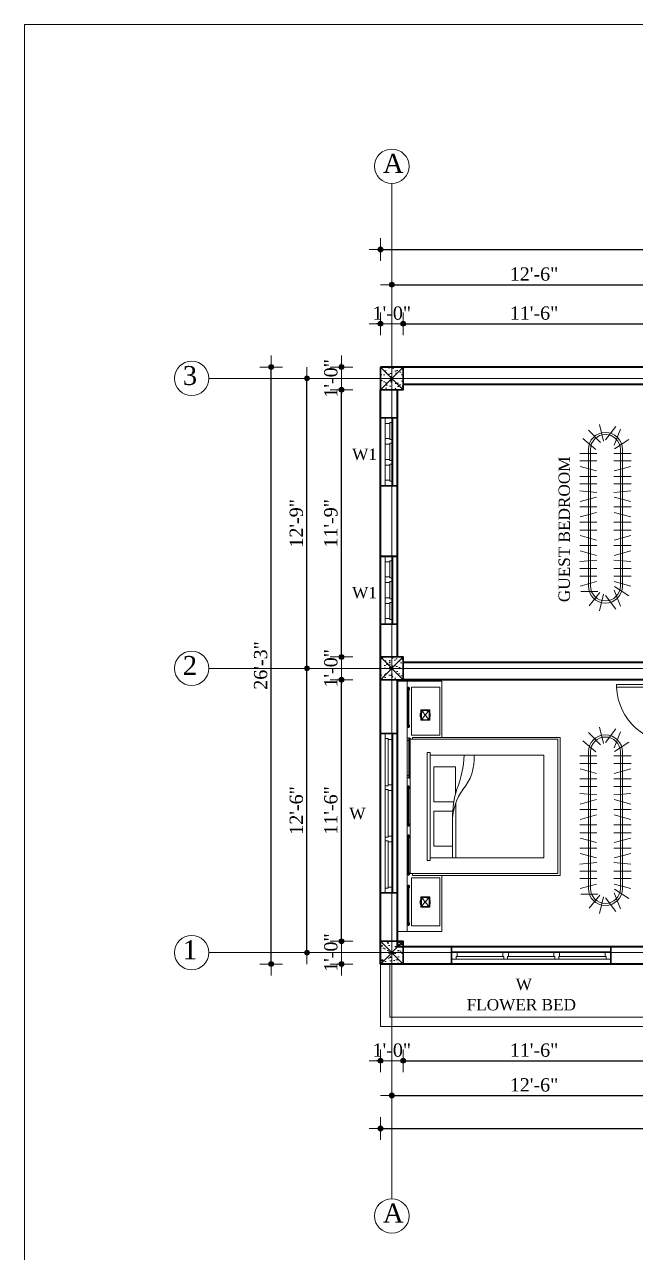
# Model space of a CAD drawing. Header units: feet. Extents: x 28652 to 66086, y -6769 to -640.
# Drawn here: x 62722 to 63044, y -1338 to -691 of the extents above; entities that cross this region are included whole.
import ezdxf

# ---------------------------------------------------------------- set-up
doc = ezdxf.new("R2010")
doc.units = ezdxf.units.FT
doc.header["$LTSCALE"] = 50
doc.header["$MEASUREMENT"] = 0
doc.header["$PDMODE"] = 34
for name, color, linetype, lineweight in [('DIMENSION', 142, 'Continuous', 13), ('SES- Door&Window', 21, 'Continuous', 15), ('SES-DIMENSION', 142, 'Continuous', 13), ('SES-Furniture', 45, 'Continuous', 5), ('SES-HACTH', 8, 'Continuous', 13), ('SES-REBARS', 1, 'Continuous', 40), ('SES-Set Back Line', 2, 'Continuous', 15), ('SES-Staircase', 134, 'Continuous', 13), ('SES-TEXT', 3, 'Continuous', 20), ('SES-Wall Plan', 6, 'Continuous', 30)]:
    doc.layers.add(name, color=color, linetype=linetype, lineweight=lineweight)
doc.styles.add('7 INCH', font='times.ttf', dxfattribs={"height": 7})
doc.styles.add('SES-ARAIL', font='times.ttf', dxfattribs={"height": 6})
doc.dimstyles.new('7 INCH', dxfattribs={"dimscale": 0, "dimtxt": 7, "dimasz": 1, "dimexe": 2, "dimexo": 9, "dimgap": 2, "dimtad": 1, "dimdec": 0, "dimzin": 3, "dimdsep": 46, "dimlunit": 4, "dimtxsty": '7 INCH', "dimblk": 'DIM', "dimcen": 3, "dimdle": 3, "dimse1": 1, "dimse2": 1, "dimclrd": 256, "dimclre": 256, "dimclrt": 7, "dimadec": 1, "dimazin": 2, "dimtfac": 1, "dimtdec": 0, "dimtix": 1, "dimtofl": 0, "dimtmove": 2, "dimatfit": 3, "dimldrblk": 'DIM', "dimfxl": 2, "dimfrac": 2, "dimtolj": 2, "dimtzin": 0, "dimarcsym": 0})

# ---------------------------------------------------------------- blocks, each defined once
blk = doc.blocks.new('c11')
at = {"layer": 'SES-HACTH', "linetype": 'ByBlock'}
h = blk.add_hatch(dxfattribs=at)
h.set_pattern_fill('AR-CONC', color=256)
h.set_pattern_definition([(50, (-20422.33, 19414.4167), (7.1726018, -0.6275213), [0.75, -8.25]), (355, (-20422.33, 19414.417), (-1.3875133, 7.5219213), [0.6, -6.6]), (100.451444, (-20421.732, 19414.3644), (5.7850885, 6.8943999), [0.637402, -7.0114211]), (46.1842, (-20422.33, 19416.417), (10.6724133, -1.6551928), [1.125, -12.375]), (96.635635, (-20421.441, 19416.279), (9.3466195, 9.741186), [0.9561034, -10.5171376]), (351.184164, (-20422.33, 19416.417), (9.3466195, 9.741186), [0.9, -9.9]), (21, (-20421.33, 19415.9167), (5.9690705, -4.0261889), [0.75, -8.25]), (326, (-20421.33, 19415.917), (2.4331533, 7.2515005), [0.6, -6.6]), (71.451445, (-20420.8325, 19415.581), (8.4022238, 3.2253115), [0.6374019, -7.0114211]), (37.5, (-20422.33, 19414.4167), (0.12159855, 3.32893854), [0, -6.52, 0, -6.7, 0, -6.625]), (7.5, (-20422.33, 19414.4167), (2.63069537, 3.9441171), [0, -3.82, 0, -6.37, 0, -2.525]), (327.5, (-20424.56, 19414.4167), (5.33822436, -0.22554872), [0, -2.5, 0, -7.8, 0, -10.35]), (317.5, (-20425.56, 19414.4167), (5.8318617, 1.0010498), [0, -3.25, 0, -5.18, 0, -7.35])])
h.paths.add_polyline_path([(-6, 6), (-6, -6), (6, -6), (6, 6)])
for p, q in [((-6, 6), (6, -6)), ((6, 6), (-6, -6))]:
    blk.add_line(p, q, dxfattribs=at)
at = {"layer": 'SES-Wall Plan', "linetype": 'ByBlock'}
blk.add_lwpolyline([(-6, 6), (6, 6), (6, -6), (-6, -6)], close=True, dxfattribs=at)
blk = doc.blocks.new('6H')
at = {"layer": 'SES- Door&Window'}
for p, q in [((-78, -2.5), (-75.5, -2.5)), ((-75.5, -2.5), (3.5, -2.5)), ((-75.5, -2.5), (-75.5, -4)), ((-75.5, -4), (-75, -4)), ((-50.5, -4), (-75.5, -4)), ((-75, -4), (-75, -6.5)), ((-51, -4), (-51, -6.5)), ((-50.5, -2.5), (-50.5, -4)), ((-48.5, -2.5), (-48.5, -4)), ((-48.5, -4), (-48, -4)), ((-23.5, -4), (-48.5, -4)), ((-48, -4), (-48, -6.5)), ((-24, -4), (-24, -6.5)), ((-23.5, -4), (-24, -4)), ((-23.5, -2.5), (-23.5, -4)), ((-21.5, -2.5), (-21.5, -4)), ((3, -4), (-21.5, -4)), ((-21, -4), (-21, -6.5)), ((3, -4), (3, -6.5)), ((3.5, -4), (3, -4)), ((6, -2.5), (3.5, -2.5)), ((3.5, -2.5), (3.5, -4)), ((-78, -6.5), (-75, -6.5)), ((3, -6.5), (-75, -6.5)), ((6, -6.5), (3, -6.5))]:
    blk.add_line(p, q, dxfattribs=at)
at = {"layer": 'SES-Wall Plan'}
for p, q in [((-78, -9), (-78, 0)), ((-78, -9), (-78, 0)), ((6, -9), (6, 0))]:
    blk.add_line(p, q, dxfattribs=at)
blk.add_lwpolyline([(6, 0), (-78, 0), (-78, -9), (6, -9)], close=True, dxfattribs=at)
blk = doc.blocks.new('DIM')
at = {"layer": 'DIMENSION'}
h = blk.add_hatch(color=256, dxfattribs=at)
h.paths.add_polyline_path([(0, 1.28), (0, 0), (1.28, 0, 0.414214)])
h.paths.add_polyline_path([(1.28, 0), (0, 0), (0, -1.28, 0.414214)])
h.paths.add_polyline_path([(0, 0), (-1.28, 0, 0.414214), (0, -1.28)])
h.paths.add_polyline_path([(0, 1.28, 0.414214), (-1.28, 0), (0, 0)])
for p, q in [((-6, 0), (6, 0)), ((0, 6), (0, -6))]:
    blk.add_line(p, q, dxfattribs=at)
blk.add_circle((0, 0), 1.28, dxfattribs=at)
blk = doc.blocks.new('*D1632')
at = {"layer": 'Defpoints', "color": 0, "linetype": 'ByBlock', "transparency": 16777216}
for p in [(62909.82, -1186.19), (62921.82, -1186.19), (62921.82, -1237.19)]:
    blk.add_point(p, dxfattribs=at)
at = {"layer": 'SES-DIMENSION', "linetype": 'ByBlock', "lineweight": -2, "transparency": 16777216}
for p, q in [((62908.82, -1237.19), (62907.82, -1237.19)), ((62922.82, -1237.19), (62923.82, -1237.19))]:
    blk.add_line(p, q, dxfattribs=at)
blk.add_blockref('DIM', (62909.82, -1237.19), dxfattribs=at)
at = {"layer": 'SES-DIMENSION', "linetype": 'ByBlock', "lineweight": -2, "transparency": 16777216, "rotation": 180}
blk.add_blockref('DIM', (62921.82, -1237.19), dxfattribs=at)
at = {"layer": 'SES-DIMENSION', "color": 7, "linetype": 'ByBlock', "transparency": 16777216, "insert": (62915.82, -1231.63), "char_height": 7, "attachment_point": 5, "style": '7 INCH'}
blk.add_mtext('\\A2;1\'-0"', dxfattribs=at)
blk = doc.blocks.new('*D1633')
at = {"layer": 'Defpoints', "color": 0, "linetype": 'ByBlock', "transparency": 16777216}
for p in [(62921.82, -1186.19), (63059.82, -1186.19), (63059.82, -1237.19)]:
    blk.add_point(p, dxfattribs=at)
at = {"layer": 'SES-DIMENSION', "linetype": 'ByBlock', "lineweight": -2, "transparency": 16777216}
blk.add_line((62922.82, -1237.19), (63058.82, -1237.19), dxfattribs=at)
at = {"layer": 'SES-DIMENSION', "linetype": 'ByBlock', "lineweight": -2, "transparency": 16777216, "rotation": 180}
blk.add_blockref('DIM', (62921.82, -1237.19), dxfattribs=at)
at = {"layer": 'SES-DIMENSION', "linetype": 'ByBlock', "lineweight": -2, "transparency": 16777216}
blk.add_blockref('DIM', (63059.82, -1237.19), dxfattribs=at)
at = {"layer": 'SES-DIMENSION', "color": 7, "linetype": 'ByBlock', "transparency": 16777216, "insert": (62990.82, -1231.63), "char_height": 7, "attachment_point": 5, "style": '7 INCH'}
blk.add_mtext('\\A2;11\'-6"', dxfattribs=at)
blk = doc.blocks.new('*D1639')
at = {"layer": 'Defpoints', "color": 0, "linetype": 'ByBlock', "transparency": 16777216}
for p in [(62915.82, -1186.19), (63065.82, -1186.19), (63065.82, -1255.52)]:
    blk.add_point(p, dxfattribs=at)
at = {"layer": 'SES-DIMENSION', "linetype": 'ByBlock', "lineweight": -2, "transparency": 16777216}
blk.add_line((62916.82, -1255.52), (63064.82, -1255.52), dxfattribs=at)
at = {"layer": 'SES-DIMENSION', "linetype": 'ByBlock', "lineweight": -2, "transparency": 16777216, "rotation": 180}
blk.add_blockref('DIM', (62915.82, -1255.52), dxfattribs=at)
at = {"layer": 'SES-DIMENSION', "linetype": 'ByBlock', "lineweight": -2, "transparency": 16777216}
blk.add_blockref('DIM', (63065.82, -1255.52), dxfattribs=at)
at = {"layer": 'SES-DIMENSION', "color": 7, "linetype": 'ByBlock', "transparency": 16777216, "insert": (62990.82, -1249.96), "char_height": 7, "attachment_point": 5, "style": '7 INCH'}
blk.add_mtext('\\A2;12\'-6"', dxfattribs=at)
blk = doc.blocks.new('*D1642')
at = {"layer": 'Defpoints', "color": 0, "linetype": 'ByBlock', "transparency": 16777216}
for p in [(62909.82, -1186.19), (63359.82, -1186.19), (63359.82, -1272.9)]:
    blk.add_point(p, dxfattribs=at)
at = {"layer": 'SES-DIMENSION', "linetype": 'ByBlock', "lineweight": -2, "transparency": 16777216}
blk.add_line((62910.82, -1272.9), (63358.82, -1272.9), dxfattribs=at)
at = {"layer": 'SES-DIMENSION', "linetype": 'ByBlock', "lineweight": -2, "transparency": 16777216, "rotation": 180}
blk.add_blockref('DIM', (62909.82, -1272.9), dxfattribs=at)
at = {"layer": 'SES-DIMENSION', "linetype": 'ByBlock', "lineweight": -2, "transparency": 16777216}
blk.add_blockref('DIM', (63359.82, -1272.9), dxfattribs=at)
at = {"layer": 'SES-DIMENSION', "color": 7, "linetype": 'ByBlock', "transparency": 16777216, "insert": (63134.82, -1267.33), "char_height": 7, "attachment_point": 5, "style": '7 INCH'}
blk.add_mtext('\\A2;37\'-6"', dxfattribs=at)
blk = doc.blocks.new('*D1643')
at = {"layer": 'Defpoints', "color": 0, "linetype": 'ByBlock', "transparency": 16777216}
for p in [(62889.26, -1174.19), (62909.82, -1174.19), (62909.82, -1186.19)]:
    blk.add_point(p, dxfattribs=at)
at = {"layer": 'SES-DIMENSION', "linetype": 'ByBlock', "lineweight": -2, "transparency": 16777216}
for p, q in [((62889.26, -1173.19), (62889.26, -1172.19)), ((62889.26, -1187.19), (62889.26, -1188.19))]:
    blk.add_line(p, q, dxfattribs=at)
for p, rotation in [((62889.26, -1174.19), 270), ((62889.26, -1186.19), 90)]:
    blk.add_blockref('DIM', p, dxfattribs=dict(at, rotation=rotation))
at = {"layer": 'SES-DIMENSION', "color": 7, "linetype": 'ByBlock', "transparency": 16777216, "insert": (62883.7, -1180.19), "char_height": 7, "attachment_point": 5, "rotation": 90, "style": '7 INCH'}
blk.add_mtext('\\A2;1\'-0"', dxfattribs=at)
blk = doc.blocks.new('*D1644')
at = {"layer": 'Defpoints', "color": 0, "linetype": 'ByBlock', "transparency": 16777216}
for p in [(62889.26, -1036.3), (62909.82, -1036.3), (62909.82, -1174.19)]:
    blk.add_point(p, dxfattribs=at)
at = {"layer": 'SES-DIMENSION', "linetype": 'ByBlock', "lineweight": -2, "transparency": 16777216}
blk.add_line((62889.26, -1173.19), (62889.26, -1037.3), dxfattribs=at)
for p, rotation in [((62889.26, -1036.3), 90), ((62889.26, -1174.19), 270)]:
    blk.add_blockref('DIM', p, dxfattribs=dict(at, rotation=rotation))
at = {"layer": 'SES-DIMENSION', "color": 7, "linetype": 'ByBlock', "transparency": 16777216, "insert": (62883.7, -1105.24), "char_height": 7, "attachment_point": 5, "rotation": 90, "style": '7 INCH'}
blk.add_mtext('\\A2;11\'-6"', dxfattribs=at)
blk = doc.blocks.new('*D1645')
at = {"layer": 'Defpoints', "color": 0, "linetype": 'ByBlock', "transparency": 16777216}
for p in [(62889.26, -1024.3), (62909.82, -1024.3), (62909.82, -1036.3)]:
    blk.add_point(p, dxfattribs=at)
at = {"layer": 'SES-DIMENSION', "linetype": 'ByBlock', "lineweight": -2, "transparency": 16777216}
for p, q in [((62889.26, -1023.3), (62889.26, -1022.3)), ((62889.26, -1037.3), (62889.26, -1038.3))]:
    blk.add_line(p, q, dxfattribs=at)
for p, rotation in [((62889.26, -1024.3), 270), ((62889.26, -1036.3), 90)]:
    blk.add_blockref('DIM', p, dxfattribs=dict(at, rotation=rotation))
at = {"layer": 'SES-DIMENSION', "color": 7, "linetype": 'ByBlock', "transparency": 16777216, "insert": (62883.7, -1030.3), "char_height": 7, "attachment_point": 5, "rotation": 90, "style": '7 INCH'}
blk.add_mtext('\\A2;1\'-0"', dxfattribs=at)
blk = doc.blocks.new('*D1646')
at = {"layer": 'Defpoints', "color": 0, "linetype": 'ByBlock', "transparency": 16777216}
for p in [(62889.26, -883.41), (62909.82, -883.41), (62909.82, -1024.3)]:
    blk.add_point(p, dxfattribs=at)
at = {"layer": 'SES-DIMENSION', "linetype": 'ByBlock', "lineweight": -2, "transparency": 16777216}
blk.add_line((62889.26, -1023.3), (62889.26, -884.41), dxfattribs=at)
for p, rotation in [((62889.26, -883.41), 90), ((62889.26, -1024.3), 270)]:
    blk.add_blockref('DIM', p, dxfattribs=dict(at, rotation=rotation))
at = {"layer": 'SES-DIMENSION', "color": 7, "linetype": 'ByBlock', "transparency": 16777216, "insert": (62883.69, -953.85), "char_height": 7, "attachment_point": 5, "rotation": 90, "style": '7 INCH'}
blk.add_mtext('\\A2;11\'-9"', dxfattribs=at)
blk = doc.blocks.new('*D1647')
at = {"layer": 'Defpoints', "color": 0, "linetype": 'ByBlock', "transparency": 16777216}
for p in [(62889.26, -871.41), (62909.82, -871.41), (62909.82, -883.41)]:
    blk.add_point(p, dxfattribs=at)
at = {"layer": 'SES-DIMENSION', "linetype": 'ByBlock', "lineweight": -2, "transparency": 16777216}
for p, q in [((62889.26, -870.41), (62889.26, -869.41)), ((62889.26, -884.41), (62889.26, -885.41))]:
    blk.add_line(p, q, dxfattribs=at)
for p, rotation in [((62889.26, -871.41), 270), ((62889.26, -883.41), 90)]:
    blk.add_blockref('DIM', p, dxfattribs=dict(at, rotation=rotation))
at = {"layer": 'SES-DIMENSION', "color": 7, "linetype": 'ByBlock', "transparency": 16777216, "insert": (62883.7, -877.41), "char_height": 7, "attachment_point": 5, "rotation": 90, "style": '7 INCH'}
blk.add_mtext('\\A2;1\'-0"', dxfattribs=at)
blk = doc.blocks.new('*D1648')
at = {"layer": 'Defpoints', "color": 0, "linetype": 'ByBlock', "transparency": 16777216}
for p in [(62871.05, -1030.3), (62909.82, -1030.3), (62909.82, -1180.19)]:
    blk.add_point(p, dxfattribs=at)
at = {"layer": 'SES-DIMENSION', "linetype": 'ByBlock', "lineweight": -2, "transparency": 16777216}
blk.add_line((62871.05, -1179.19), (62871.05, -1031.3), dxfattribs=at)
for p, rotation in [((62871.05, -1030.3), 90), ((62871.05, -1180.19), 270)]:
    blk.add_blockref('DIM', p, dxfattribs=dict(at, rotation=rotation))
at = {"layer": 'SES-DIMENSION', "color": 7, "linetype": 'ByBlock', "transparency": 16777216, "insert": (62865.49, -1105.24), "char_height": 7, "attachment_point": 5, "rotation": 90, "style": '7 INCH'}
blk.add_mtext('\\A2;12\'-6"', dxfattribs=at)
blk = doc.blocks.new('*D1649')
at = {"layer": 'Defpoints', "color": 0, "linetype": 'ByBlock', "transparency": 16777216}
for p in [(62871.05, -877.41), (62909.82, -877.41), (62909.82, -1030.3)]:
    blk.add_point(p, dxfattribs=at)
at = {"layer": 'SES-DIMENSION', "linetype": 'ByBlock', "lineweight": -2, "transparency": 16777216}
blk.add_line((62871.05, -1029.3), (62871.05, -878.41), dxfattribs=at)
for p, rotation in [((62871.05, -877.41), 90), ((62871.05, -1030.3), 270)]:
    blk.add_blockref('DIM', p, dxfattribs=dict(at, rotation=rotation))
at = {"layer": 'SES-DIMENSION', "color": 7, "linetype": 'ByBlock', "transparency": 16777216, "insert": (62865.48, -953.85), "char_height": 7, "attachment_point": 5, "rotation": 90, "style": '7 INCH'}
blk.add_mtext('\\A2;12\'-9"', dxfattribs=at)
blk = doc.blocks.new('*D1650')
at = {"layer": 'Defpoints', "color": 0, "linetype": 'ByBlock', "transparency": 16777216}
for p in [(62852.23, -871.41), (62909.82, -871.41), (62909.82, -1186.19)]:
    blk.add_point(p, dxfattribs=at)
at = {"layer": 'SES-DIMENSION', "linetype": 'ByBlock', "lineweight": -2, "transparency": 16777216}
blk.add_line((62852.23, -1185.19), (62852.23, -872.41), dxfattribs=at)
for p, rotation in [((62852.23, -871.41), 90), ((62852.23, -1186.19), 270)]:
    blk.add_blockref('DIM', p, dxfattribs=dict(at, rotation=rotation))
at = {"layer": 'SES-DIMENSION', "color": 7, "linetype": 'ByBlock', "transparency": 16777216, "insert": (62846.67, -1028.8), "char_height": 7, "attachment_point": 5, "rotation": 90, "style": '7 INCH'}
blk.add_mtext('\\A2;26\'-3"', dxfattribs=at)
blk = doc.blocks.new('*D1651')
at = {"layer": 'Defpoints', "color": 0, "linetype": 'ByBlock', "transparency": 16777216}
for p in [(62921.82, -848.59), (62909.82, -871.41), (62921.82, -871.41)]:
    blk.add_point(p, dxfattribs=at)
at = {"layer": 'SES-DIMENSION', "linetype": 'ByBlock', "lineweight": -2, "transparency": 16777216}
for p, q in [((62908.82, -848.59), (62907.82, -848.59)), ((62922.82, -848.59), (62923.82, -848.59))]:
    blk.add_line(p, q, dxfattribs=at)
blk.add_blockref('DIM', (62909.82, -848.59), dxfattribs=at)
at = {"layer": 'SES-DIMENSION', "linetype": 'ByBlock', "lineweight": -2, "transparency": 16777216, "rotation": 180}
blk.add_blockref('DIM', (62921.82, -848.59), dxfattribs=at)
at = {"layer": 'SES-DIMENSION', "color": 7, "linetype": 'ByBlock', "transparency": 16777216, "insert": (62915.82, -843.03), "char_height": 7, "attachment_point": 5, "style": '7 INCH'}
blk.add_mtext('\\A2;1\'-0"', dxfattribs=at)
blk = doc.blocks.new('*D1652')
at = {"layer": 'Defpoints', "color": 0, "linetype": 'ByBlock', "transparency": 16777216}
for p in [(63059.82, -848.59), (62921.82, -871.41), (63059.82, -871.41)]:
    blk.add_point(p, dxfattribs=at)
at = {"layer": 'SES-DIMENSION', "linetype": 'ByBlock', "lineweight": -2, "transparency": 16777216}
blk.add_line((62922.82, -848.59), (63058.82, -848.59), dxfattribs=at)
at = {"layer": 'SES-DIMENSION', "linetype": 'ByBlock', "lineweight": -2, "transparency": 16777216, "rotation": 180}
blk.add_blockref('DIM', (62921.82, -848.59), dxfattribs=at)
at = {"layer": 'SES-DIMENSION', "linetype": 'ByBlock', "lineweight": -2, "transparency": 16777216}
blk.add_blockref('DIM', (63059.82, -848.59), dxfattribs=at)
at = {"layer": 'SES-DIMENSION', "color": 7, "linetype": 'ByBlock', "transparency": 16777216, "insert": (62990.82, -843.03), "char_height": 7, "attachment_point": 5, "style": '7 INCH'}
blk.add_mtext('\\A2;11\'-6"', dxfattribs=at)
blk = doc.blocks.new('*D1658')
at = {"layer": 'Defpoints', "color": 0, "linetype": 'ByBlock', "transparency": 16777216}
for p in [(63065.82, -828), (62915.82, -871.41), (63065.82, -871.41)]:
    blk.add_point(p, dxfattribs=at)
at = {"layer": 'SES-DIMENSION', "linetype": 'ByBlock', "lineweight": -2, "transparency": 16777216}
blk.add_line((62916.82, -828), (63064.82, -828), dxfattribs=at)
at = {"layer": 'SES-DIMENSION', "linetype": 'ByBlock', "lineweight": -2, "transparency": 16777216, "rotation": 180}
blk.add_blockref('DIM', (62915.82, -828), dxfattribs=at)
at = {"layer": 'SES-DIMENSION', "linetype": 'ByBlock', "lineweight": -2, "transparency": 16777216}
blk.add_blockref('DIM', (63065.82, -828), dxfattribs=at)
at = {"layer": 'SES-DIMENSION', "color": 7, "linetype": 'ByBlock', "transparency": 16777216, "insert": (62990.82, -822.44), "char_height": 7, "attachment_point": 5, "style": '7 INCH'}
blk.add_mtext('\\A2;12\'-6"', dxfattribs=at)
blk = doc.blocks.new('*D1661')
at = {"layer": 'Defpoints', "color": 0, "linetype": 'ByBlock', "transparency": 16777216}
for p in [(63359.82, -809.43), (62909.82, -871.41), (63359.82, -871.41)]:
    blk.add_point(p, dxfattribs=at)
at = {"layer": 'SES-DIMENSION', "linetype": 'ByBlock', "lineweight": -2, "transparency": 16777216}
blk.add_line((62910.82, -809.43), (63358.82, -809.43), dxfattribs=at)
at = {"layer": 'SES-DIMENSION', "linetype": 'ByBlock', "lineweight": -2, "transparency": 16777216, "rotation": 180}
blk.add_blockref('DIM', (62909.82, -809.43), dxfattribs=at)
at = {"layer": 'SES-DIMENSION', "linetype": 'ByBlock', "lineweight": -2, "transparency": 16777216}
blk.add_blockref('DIM', (63359.82, -809.43), dxfattribs=at)
at = {"layer": 'SES-DIMENSION', "color": 7, "linetype": 'ByBlock', "transparency": 16777216, "insert": (63134.82, -803.86), "char_height": 7, "attachment_point": 5, "style": '7 INCH'}
blk.add_mtext('\\A2;37\'-6"', dxfattribs=at)
blk = doc.blocks.new('w11')
at = {"layer": 'SES- Door&Window'}
for p, q in [((20350.03, -19817.65), (20353.03, -19817.65)), ((20350.03, -19821.65), (20352.53, -19821.65)), ((20352.53, -19821.65), (20352.53, -19820.15)), ((20352.53, -19820.15), (20353.03, -19820.15)), ((20361.53, -19820.15), (20352.53, -19820.15)), ((20352.53, -19821.65), (20383.53, -19821.65)), ((20383.03, -19817.65), (20353.03, -19817.65)), ((20353.03, -19820.15), (20353.03, -19817.65)), ((20361.03, -19820.15), (20361.03, -19817.65)), ((20361.53, -19821.65), (20361.53, -19820.15)), ((20363.53, -19821.65), (20363.53, -19820.15)), ((20363.53, -19820.15), (20364.03, -19820.15)), ((20372.53, -19820.15), (20363.53, -19820.15)), ((20364.03, -19820.15), (20364.03, -19817.65)), ((20372.03, -19820.15), (20372.03, -19817.65)), ((20372.53, -19820.15), (20372.03, -19820.15)), ((20372.53, -19821.65), (20372.53, -19820.15)), ((20383.03, -19820.15), (20374.53, -19820.15)), ((20374.53, -19821.65), (20374.53, -19820.15)), ((20375.03, -19820.15), (20375.03, -19817.65)), ((20386.03, -19817.65), (20383.03, -19817.65)), ((20383.03, -19820.15), (20383.03, -19817.65)), ((20383.53, -19820.15), (20383.03, -19820.15)), ((20383.53, -19821.65), (20383.53, -19820.15)), ((20386.03, -19821.65), (20383.53, -19821.65))]:
    blk.add_line(p, q, dxfattribs=at)
at = {"layer": 'SES-Wall Plan'}
for p, q in [((20386.03, -19815.15), (20350.03, -19815.15)), ((20350.03, -19815.15), (20350.03, -19824.15)), ((20350.03, -19815.15), (20350.03, -19824.15)), ((20386.03, -19815.15), (20386.03, -19824.15)), ((20386.03, -19824.15), (20350.03, -19824.15))]:
    blk.add_line(p, q, dxfattribs=at)
blk = doc.blocks.new('3ls')
at = {"layer": 'SES- Door&Window'}
for p, q in [((-36, -2.5), (-34, -2.5)), ((-34, -2.5), (-33, -3.5)), ((-33.5, -6.5), (-33.5, -5)), ((-33.5, -5), (-33, -5)), ((-33, -5), (-33, -3.5)), ((-2, -2.5), (-3, -3.5)), ((-3, -5), (-3, -3.5)), ((-2.5, -5), (-3, -5)), ((-2.5, -6.5), (-2.5, -5)), ((0, -2.5), (-2, -2.5)), ((-36, -6.5), (-33.5, -6.5)), ((0, -6.5), (-2.5, -6.5))]:
    blk.add_line(p, q, dxfattribs=at)
blk.add_lwpolyline([(-2.5, -6.5), (-2.5, -37.5), (-4, -37.5), (-4, -6.5)], close=True, dxfattribs=at)
blk.add_arc((-2.5, -6.5), 31.04, 177.22978, 267.22978, dxfattribs=at)
at = {"layer": 'SES-Wall Plan', "color": 6, "ltscale": 2}
for p, q in [((-36, -6.5), (-36, -1.5)), ((0, -6.5), (0, -1.5))]:
    blk.add_line(p, q, dxfattribs=at)
blk = doc.blocks.new('RACK-LARGA-01')
at = {"layer": 'SES-Furniture'}
for p, q in [((-0.35, 4.074), (-0.207, 3.7)), ((-0.001, 3.821), (-0.241, 4.141)), ((0.046, 3.795), (0.139, 4.184)), ((0.382, 4.062), (0.128, 3.754)), ((-0.213, 3.614), (-0.549, 3.831)), ((-0.207, 3.497), (-0.593, 3.601)), ((-0.4, 0.4), (-0.4, 3.6)), ((-0.35, 0.4), (-0.35, 3.6)), ((0.179, 3.729), (0.579, 3.729)), ((0.207, 3.497), (0.593, 3.601)), ((0.35, 0.4), (0.35, 3.6)), ((0.4, 0.4), (0.4, 3.6)), ((-0.2, 3.369), (-0.6, 3.369)), ((-0.2, 3.19), (-0.6, 3.19)), ((0.2, 3.369), (0.6, 3.369)), ((0.2, 3.19), (0.6, 3.19)), ((-0.201, 2.993), (-0.599, 3.028)), ((-0.207, 2.882), (-0.593, 2.779)), ((0.201, 2.993), (0.599, 3.028)), ((0.207, 2.882), (0.593, 2.779)), ((-0.2, 2.651), (-0.6, 2.651)), ((0.2, 2.651), (0.6, 2.651)), ((-0.207, 2.523), (-0.593, 2.42)), ((0.207, 2.523), (0.593, 2.42)), ((-0.2, 2.292), (-0.6, 2.292)), ((-0.2, 2.108), (-0.6, 2.108)), ((0.2, 2.292), (0.6, 2.292)), ((0.2, 2.108), (0.6, 2.108)), ((-0.2, 1.749), (-0.6, 1.749)), ((-0.207, 1.877), (-0.593, 1.98)), ((0.2, 1.749), (0.6, 1.749)), ((0.207, 1.877), (0.593, 1.98)), ((-0.207, 1.518), (-0.593, 1.621)), ((0.207, 1.518), (0.593, 1.621)), ((-0.2, 1.21), (-0.6, 1.21)), ((-0.201, 1.407), (-0.599, 1.372)), ((0.2, 1.21), (0.6, 1.21)), ((0.201, 1.407), (0.599, 1.372)), ((-0.2, 1.031), (-0.6, 1.031)), ((-0.207, 0.903), (-0.593, 0.799)), ((0.2, 1.031), (0.6, 1.031)), ((0.207, 0.903), (0.593, 0.799)), ((-0.2, 0.671), (-0.6, 0.671)), ((0.2, 0.671), (0.6, 0.671)), ((-0.2, 0.492), (-0.6, 0.492)), ((-0.213, 0.386), (-0.549, 0.169)), ((-0.35, -0.074), (-0.207, 0.3)), ((0.2, 0.492), (0.6, 0.492)), ((0.226, 0.401), (0.531, 0.142)), ((-0.001, 0.179), (-0.241, -0.141)), ((0.046, 0.205), (0.139, -0.184)), ((0.394, -0.052), (0.116, 0.235))]:
    blk.add_line(p, q, dxfattribs=at)
for centre, radius, start, end in [((0, 3.6), 0.4, 0, 180), ((0, 3.6), 0.35, 0, 180), ((0, 0.4), 0.4, 180, 0), ((0, 0.4), 0.35, 180, 0)]:
    blk.add_arc(centre, radius, start, end, dxfattribs=at)
blk = doc.blocks.new('CAMA QUEEN-SET-01')
for p, q in [((-2.2, 0), (-2.2, -0.17)), ((2.2, 0), (-2.2, 0)), ((2.2, -0.17), (2.2, 0)), ((-2.2, -0.17), (-2.2, -0.78)), ((-2.2, -0.17), (-2.087, -0.17)), ((-2.094, -0.19), (-2.094, -0.2)), ((-2.087, -0.19), (-2.094, -0.19)), ((-2.087, -0.2), (-2.094, -0.2)), ((-2.087, -0.17), (-2.05, -0.17)), ((-2.087, -0.19), (-2.087, -0.17)), ((-2.087, -0.19), (-2.05, -0.19)), ((-2.087, -0.2), (-2.05, -0.2)), ((-2.087, -0.21), (-2.087, -0.2)), ((-2.05, -0.21), (-2.087, -0.21)), ((-2.05, -0.17), (-2.05, -0.17)), ((-2.05, -0.17), (-1.432, -0.17)), ((-2.05, -0.19), (-2.05, -0.17)), ((-2.05, -0.19), (-2.05, -0.17)), ((-2.05, -0.19), (-2.05, -0.19)), ((-1.432, -0.19), (-2.05, -0.19)), ((-2.05, -0.2), (-2.05, -0.2)), ((-2.05, -0.21), (-2.05, -0.2)), ((-2.05, -0.21), (-2.05, -0.2)), ((-1.432, -0.2), (-2.05, -0.2)), ((-2.05, -0.21), (-2.05, -0.21)), ((-1.432, -0.17), (-1.396, -0.17)), ((-1.432, -0.19), (-1.432, -0.17)), ((-1.432, -0.19), (-1.396, -0.19)), ((-1.432, -0.2), (-1.396, -0.2)), ((-1.432, -0.21), (-1.432, -0.2)), ((-1.396, -0.21), (-1.432, -0.21)), ((-1.396, -0.17), (-1.206, -0.17)), ((-1.396, -0.19), (-1.396, -0.17)), ((-1.386, -0.19), (-1.396, -0.19)), ((-1.396, -0.21), (-1.396, -0.2)), ((-1.386, -0.2), (-1.396, -0.2)), ((-1.386, -0.19), (-1.386, -0.2)), ((-1.214, -0.19), (-1.214, -0.2)), ((-1.206, -0.19), (-1.214, -0.19)), ((-1.206, -0.2), (-1.214, -0.2)), ((-1.206, -0.17), (-1.17, -0.17)), ((-1.206, -0.19), (-1.206, -0.17)), ((-1.206, -0.19), (-1.17, -0.19)), ((-1.206, -0.2), (-1.17, -0.2)), ((-1.206, -0.21), (-1.206, -0.2)), ((-1.17, -0.21), (-1.206, -0.21)), ((-1.17, -0.17), (-1.169, -0.17)), ((-1.17, -0.19), (-1.17, -0.17)), ((-1.17, -0.19), (-1.169, -0.19)), ((-1.17, -0.2), (-1.169, -0.2)), ((-1.17, -0.21), (-1.17, -0.2)), ((-1.169, -0.21), (-1.17, -0.21)), ((-1.169, -0.17), (-0.552, -0.17)), ((-1.169, -0.19), (-1.169, -0.17)), ((-0.552, -0.19), (-1.169, -0.19)), ((-0.552, -0.2), (-1.169, -0.2)), ((-1.169, -0.21), (-1.169, -0.2)), ((-0.552, -0.17), (-0.515, -0.17)), ((-0.552, -0.19), (-0.552, -0.17)), ((-0.552, -0.19), (-0.515, -0.19)), ((-0.552, -0.2), (-0.515, -0.2)), ((-0.552, -0.21), (-0.552, -0.2)), ((-0.515, -0.21), (-0.552, -0.21)), ((-0.515, -0.17), (-0.344, -0.17)), ((-0.515, -0.19), (-0.515, -0.17)), ((-0.505, -0.19), (-0.515, -0.19)), ((-0.505, -0.2), (-0.515, -0.2)), ((-0.515, -0.21), (-0.515, -0.2)), ((-0.505, -0.19), (-0.505, -0.2)), ((-0.351, -0.19), (-0.351, -0.2)), ((-0.344, -0.19), (-0.351, -0.19)), ((-0.344, -0.2), (-0.351, -0.2)), ((-0.344, -0.17), (-0.307, -0.17)), ((-0.344, -0.19), (-0.344, -0.17)), ((-0.344, -0.19), (-0.307, -0.19)), ((-0.344, -0.2), (-0.307, -0.2)), ((-0.344, -0.21), (-0.344, -0.2)), ((-0.307, -0.21), (-0.344, -0.21)), ((-0.307, -0.17), (-0.307, -0.17)), ((-0.307, -0.17), (0.311, -0.17)), ((-0.307, -0.19), (-0.307, -0.17)), ((-0.307, -0.19), (-0.307, -0.17)), ((-0.307, -0.19), (-0.307, -0.19)), ((0.311, -0.19), (-0.307, -0.19)), ((-0.307, -0.2), (-0.307, -0.2)), ((-0.307, -0.21), (-0.307, -0.2)), ((0.311, -0.2), (-0.307, -0.2)), ((-0.307, -0.21), (-0.307, -0.2)), ((-0.307, -0.21), (-0.307, -0.21)), ((0.311, -0.17), (0.347, -0.17)), ((0.311, -0.19), (0.311, -0.17)), ((0.311, -0.19), (0.347, -0.19)), ((0.311, -0.2), (0.347, -0.2)), ((0.311, -0.21), (0.311, -0.2)), ((0.347, -0.21), (0.311, -0.21)), ((0.347, -0.17), (0.503, -0.17)), ((0.347, -0.19), (0.347, -0.17)), ((0.357, -0.19), (0.347, -0.19)), ((0.357, -0.2), (0.347, -0.2)), ((0.347, -0.21), (0.347, -0.2)), ((0.357, -0.19), (0.357, -0.2)), ((0.495, -0.2), (0.495, -0.21)), ((0.503, -0.2), (0.495, -0.2)), ((0.503, -0.21), (0.495, -0.21)), ((0.503, -0.17), (0.539, -0.17)), ((0.503, -0.2), (0.503, -0.17)), ((0.503, -0.2), (0.539, -0.2)), ((0.503, -0.21), (0.539, -0.21)), ((0.503, -0.22), (0.503, -0.21)), ((0.539, -0.17), (0.54, -0.17)), ((0.539, -0.2), (0.539, -0.17)), ((0.539, -0.2), (0.54, -0.2)), ((0.539, -0.21), (0.54, -0.21)), ((0.539, -0.22), (0.539, -0.21)), ((0.54, -0.17), (1.157, -0.17)), ((0.54, -0.2), (0.54, -0.17)), ((1.157, -0.2), (0.54, -0.2)), ((1.157, -0.21), (0.54, -0.21)), ((0.54, -0.22), (0.54, -0.21)), ((1.157, -0.17), (1.194, -0.17)), ((1.157, -0.2), (1.157, -0.17)), ((1.157, -0.2), (1.194, -0.2)), ((1.157, -0.21), (1.194, -0.21)), ((1.157, -0.22), (1.157, -0.21)), ((1.194, -0.17), (1.39, -0.17)), ((1.194, -0.2), (1.194, -0.17)), ((1.204, -0.2), (1.194, -0.2)), ((1.204, -0.21), (1.194, -0.21)), ((1.194, -0.22), (1.194, -0.21)), ((1.204, -0.2), (1.204, -0.21)), ((1.383, -0.19), (1.383, -0.2)), ((1.39, -0.19), (1.383, -0.19)), ((1.39, -0.2), (1.383, -0.2)), ((1.39, -0.17), (1.427, -0.17)), ((1.39, -0.19), (1.39, -0.17)), ((1.39, -0.19), (1.427, -0.19)), ((1.39, -0.2), (1.427, -0.2)), ((1.39, -0.21), (1.39, -0.2)), ((1.427, -0.21), (1.39, -0.21)), ((1.427, -0.17), (1.427, -0.17)), ((1.427, -0.17), (2.045, -0.17)), ((1.427, -0.19), (1.427, -0.17)), ((1.427, -0.19), (1.427, -0.17)), ((1.427, -0.19), (1.427, -0.19)), ((2.045, -0.19), (1.427, -0.19)), ((1.427, -0.2), (1.427, -0.2)), ((1.427, -0.21), (1.427, -0.2)), ((2.045, -0.2), (1.427, -0.2)), ((1.427, -0.21), (1.427, -0.2)), ((1.427, -0.21), (1.427, -0.21)), ((2.045, -0.17), (2.081, -0.17)), ((2.045, -0.19), (2.045, -0.17)), ((2.045, -0.19), (2.081, -0.19)), ((2.045, -0.2), (2.081, -0.2)), ((2.045, -0.21), (2.045, -0.2)), ((2.081, -0.21), (2.045, -0.21)), ((2.081, -0.17), (2.2, -0.17)), ((2.081, -0.19), (2.081, -0.17)), ((2.091, -0.19), (2.081, -0.19)), ((2.091, -0.2), (2.081, -0.2)), ((2.081, -0.21), (2.081, -0.2)), ((2.091, -0.19), (2.091, -0.2)), ((2.2, -0.78), (2.2, -0.17)), ((-2.104, -0.244), (-2.104, -0.743)), ((-2.104, -0.244), (-1.26, -0.244)), ((-1.727, -0.408), (-1.776, -0.408)), ((-1.776, -0.408), (-1.776, -0.568)), ((-1.689, -0.482), (-1.765, -0.421)), ((-1.742, -0.421), (-1.765, -0.421)), ((-1.765, -0.421), (-1.765, -0.462)), ((-1.744, -0.423), (-1.757, -0.441)), ((-1.742, -0.421), (-1.744, -0.423)), ((-1.631, -0.421), (-1.742, -0.421)), ((-1.708, -0.399), (-1.727, -0.408)), ((-1.646, -0.408), (-1.727, -0.408)), ((-1.686, -0.396), (-1.708, -0.399)), ((-1.665, -0.399), (-1.686, -0.396)), ((-1.606, -0.421), (-1.676, -0.482)), ((-1.646, -0.408), (-1.665, -0.399)), ((-1.594, -0.408), (-1.646, -0.408)), ((-1.606, -0.421), (-1.631, -0.421)), ((-1.629, -0.423), (-1.631, -0.421)), ((-1.616, -0.441), (-1.629, -0.423)), ((-1.606, -0.48), (-1.606, -0.421)), ((-1.594, -0.568), (-1.594, -0.408)), ((-1.26, -0.743), (-1.26, -0.244)), ((-1.218, -0.78), (-1.218, -0.263)), ((-1.218, -0.263), (-1.185, -0.263)), ((-1.185, -0.22), (0.503, -0.22)), ((-1.185, -0.22), (-1.185, -0.263)), ((-1.185, -2.82), (-1.185, -0.263)), ((0.539, -0.22), (0.503, -0.22)), ((0.54, -0.22), (0.539, -0.22)), ((0.54, -0.22), (1.157, -0.22)), ((1.176, -0.22), (1.157, -0.22)), ((1.194, -0.22), (1.176, -0.22)), ((1.176, -0.22), (1.176, -0.263)), ((1.176, -2.82), (1.176, -0.263)), ((1.176, -0.263), (1.209, -0.263)), ((1.209, -0.263), (1.209, -0.78)), ((1.246, -0.244), (1.246, -0.743)), ((1.246, -0.244), (2.09, -0.244)), ((1.559, -0.408), (1.51, -0.408)), ((1.51, -0.408), (1.51, -0.568)), ((1.597, -0.482), (1.521, -0.421)), ((1.544, -0.421), (1.521, -0.421)), ((1.521, -0.421), (1.521, -0.462)), ((1.542, -0.423), (1.529, -0.441)), ((1.544, -0.421), (1.542, -0.423)), ((1.655, -0.421), (1.544, -0.421)), ((1.579, -0.399), (1.559, -0.408)), ((1.641, -0.408), (1.559, -0.408)), ((1.6, -0.396), (1.579, -0.399)), ((1.621, -0.399), (1.6, -0.396)), ((1.681, -0.421), (1.61, -0.482)), ((1.641, -0.408), (1.621, -0.399)), ((1.692, -0.408), (1.641, -0.408)), ((1.681, -0.421), (1.655, -0.421)), ((1.658, -0.423), (1.655, -0.421)), ((1.671, -0.441), (1.658, -0.423)), ((1.681, -0.48), (1.681, -0.421)), ((1.692, -0.568), (1.692, -0.408)), ((2.09, -0.743), (2.09, -0.244)), ((-1.776, -0.568), (-1.718, -0.568)), ((-1.757, -0.441), (-1.765, -0.462)), ((-1.765, -0.462), (-1.765, -0.511)), ((-1.692, -0.491), (-1.765, -0.556)), ((-1.765, -0.511), (-1.765, -0.556)), ((-1.765, -0.511), (-1.757, -0.531)), ((-1.765, -0.556), (-1.737, -0.556)), ((-1.757, -0.531), (-1.744, -0.55)), ((-1.744, -0.55), (-1.737, -0.556)), ((-1.737, -0.556), (-1.636, -0.556)), ((-1.718, -0.568), (-1.655, -0.568)), ((-1.718, -0.568), (-1.708, -0.573)), ((-1.708, -0.573), (-1.686, -0.576)), ((-1.691, -0.484), (-1.692, -0.486)), ((-1.692, -0.486), (-1.692, -0.489)), ((-1.692, -0.489), (-1.692, -0.491)), ((-1.692, -0.491), (-1.691, -0.494)), ((-1.689, -0.482), (-1.691, -0.484)), ((-1.691, -0.494), (-1.689, -0.496)), ((-1.687, -0.48), (-1.689, -0.482)), ((-1.689, -0.496), (-1.687, -0.497)), ((-1.685, -0.479), (-1.687, -0.48)), ((-1.687, -0.497), (-1.685, -0.498)), ((-1.686, -0.576), (-1.665, -0.573)), ((-1.683, -0.479), (-1.685, -0.479)), ((-1.685, -0.498), (-1.683, -0.499)), ((-1.68, -0.479), (-1.683, -0.479)), ((-1.683, -0.499), (-1.68, -0.498)), ((-1.678, -0.48), (-1.68, -0.479)), ((-1.68, -0.498), (-1.678, -0.497)), ((-1.676, -0.482), (-1.678, -0.48)), ((-1.678, -0.497), (-1.676, -0.496)), ((-1.675, -0.484), (-1.676, -0.482)), ((-1.676, -0.496), (-1.675, -0.494)), ((-1.674, -0.486), (-1.675, -0.484)), ((-1.675, -0.494), (-1.674, -0.491)), ((-1.606, -0.556), (-1.675, -0.494)), ((-1.674, -0.489), (-1.674, -0.486)), ((-1.674, -0.491), (-1.674, -0.489)), ((-1.665, -0.573), (-1.655, -0.568)), ((-1.655, -0.568), (-1.594, -0.568)), ((-1.636, -0.556), (-1.629, -0.55)), ((-1.636, -0.556), (-1.606, -0.556)), ((-1.629, -0.55), (-1.616, -0.531)), ((-1.608, -0.463), (-1.616, -0.441)), ((-1.616, -0.531), (-1.608, -0.51)), ((-1.606, -0.48), (-1.608, -0.463)), ((-1.608, -0.51), (-1.606, -0.493)), ((-1.606, -0.493), (-1.606, -0.48)), ((-1.606, -0.556), (-1.606, -0.493)), ((0.945, -0.522), (-0.955, -0.522)), ((-0.955, -0.522), (-0.955, -0.572)), ((-0.955, -0.572), (0.945, -0.572)), ((-0.905, -2.572), (-0.905, -0.572)), ((-0.905, -0.572), (0.595, -0.572)), ((-0.905, -0.572), (0.895, -0.572)), ((-0.705, -0.638), (-0.085, -0.638)), ((-0.705, -0.968), (-0.705, -0.638)), ((-0.085, -0.638), (-0.085, -0.968)), ((0.075, -0.638), (0.695, -0.638)), ((0.075, -0.99), (0.075, -0.638)), ((0.695, -0.638), (0.695, -1.018)), ((0.895, -0.572), (0.895, -2.572)), ((0.945, -0.572), (0.945, -0.522)), ((1.51, -0.568), (1.568, -0.568)), ((1.529, -0.441), (1.521, -0.462)), ((1.521, -0.462), (1.521, -0.511)), ((1.595, -0.491), (1.521, -0.556)), ((1.521, -0.511), (1.521, -0.556)), ((1.521, -0.511), (1.529, -0.531)), ((1.521, -0.556), (1.549, -0.556)), ((1.529, -0.531), (1.542, -0.55)), ((1.542, -0.55), (1.549, -0.556)), ((1.549, -0.556), (1.65, -0.556)), ((1.568, -0.568), (1.632, -0.568)), ((1.568, -0.568), (1.579, -0.573)), ((1.579, -0.573), (1.6, -0.576)), ((1.595, -0.486), (1.594, -0.489)), ((1.594, -0.489), (1.595, -0.491)), ((1.596, -0.484), (1.595, -0.486)), ((1.595, -0.491), (1.596, -0.494)), ((1.597, -0.482), (1.596, -0.484)), ((1.596, -0.494), (1.597, -0.496)), ((1.599, -0.48), (1.597, -0.482)), ((1.597, -0.496), (1.599, -0.497)), ((1.601, -0.479), (1.599, -0.48)), ((1.599, -0.497), (1.601, -0.498)), ((1.6, -0.576), (1.621, -0.573)), ((1.603, -0.479), (1.601, -0.479)), ((1.601, -0.498), (1.603, -0.499)), ((1.606, -0.479), (1.603, -0.479)), ((1.603, -0.499), (1.606, -0.498)), ((1.608, -0.48), (1.606, -0.479)), ((1.606, -0.498), (1.608, -0.497)), ((1.61, -0.482), (1.608, -0.48)), ((1.608, -0.497), (1.61, -0.496)), ((1.611, -0.484), (1.61, -0.482)), ((1.61, -0.496), (1.611, -0.494)), ((1.612, -0.486), (1.611, -0.484)), ((1.611, -0.494), (1.612, -0.491)), ((1.681, -0.556), (1.611, -0.494)), ((1.612, -0.489), (1.612, -0.486)), ((1.612, -0.491), (1.612, -0.489)), ((1.621, -0.573), (1.632, -0.568)), ((1.632, -0.568), (1.692, -0.568)), ((1.65, -0.556), (1.658, -0.55)), ((1.65, -0.556), (1.681, -0.556)), ((1.658, -0.55), (1.671, -0.531)), ((1.679, -0.463), (1.671, -0.441)), ((1.671, -0.531), (1.679, -0.51)), ((1.681, -0.48), (1.679, -0.463)), ((1.679, -0.51), (1.681, -0.493)), ((1.681, -0.493), (1.681, -0.48)), ((1.681, -0.556), (1.681, -0.493)), ((-2.2, -0.78), (-1.218, -0.78)), ((-2.104, -0.743), (-1.26, -0.743)), ((-1.218, -2.857), (-1.218, -0.78)), ((1.209, -0.78), (1.209, -2.857)), ((1.209, -0.78), (2.2, -0.78)), ((1.246, -0.743), (2.09, -0.743)), ((-0.905, -0.968), (-0.195, -0.968)), ((0.068, -1.028), (-0.905, -1.028)), ((0.695, -1.018), (0.208, -1.018)), ((0.895, -2.572), (-0.905, -2.572)), ((1.209, -2.857), (-1.218, -2.857)), ((1.176, -2.82), (-1.185, -2.82))]:
    blk.add_line(p, q)
for centre, radius, start, end in [((-0.264, -1.901), 0.934, 53.9597, 87.4602), ((-0.189, -2.562), 1.594, 72.1966, 90.7418), ((0.981, 0.696), 1.869, 248.5931, 267.384), ((0.857, -0.453), 0.898, 230.4539, 272.4327)]:
    blk.add_arc(centre, radius, start, end)
blk = doc.blocks.new('sdfhdfgb')
at = {"layer": 'SES-DIMENSION'}
for p, q in [((7509.31, -24772.66), (10873.31, -24772.66)), ((7509.31, -27148.66), (7509.31, -24772.66))]:
    blk.add_line(p, q, dxfattribs=at)

msp = doc.modelspace()

# ---------------------------------------------------------------- linework, layer by layer
at = {"layer": 'SES-DIMENSION'}
for centre in [(62915.82, -765.56), (62810.27, -877.41), (62810.27, -1030.3), (62810.27, -1180.19), (62915.82, -1319.04)]:
    msp.add_circle(centre, 9.09, dxfattribs=at)
at = {"layer": 'SES-REBARS', "color": 6, "linetype": 'ByBlock'}
for p, q in [((62909.82, -1186.19), (62909.82, -883.41)), ((62909.82, -971.08), (62918.82, -971.08)), ((63059.82, -1027.3), (62921.82, -1027.3)), ((63059.82, -1036.3), (62921.82, -1036.3)), ((63059.82, -1177.19), (62918.82, -1177.19)), ((63059.82, -1186.19), (62909.82, -1186.19))]:
    msp.add_line(p, q, dxfattribs=at)
for points in [[(63359.82, -871.41), (62909.82, -871.41)], [(62921.82, -880.41), (63059.82, -880.41)], [(62918.82, -948.85), (62918.82, -883.41)], [(62918.82, -1024.3), (62918.82, -948.85)], [(62918.82, -1177.19), (62918.82, -1036.3)]]:
    msp.add_lwpolyline(points, dxfattribs=at)
at = {"layer": 'SES-Set Back Line'}
for p, q in [((62915.82, -774.66), (62915.82, -1309.94)), ((63490.49, -877.41), (62819.36, -877.41)), ((63490.49, -1030.3), (62819.36, -1030.3)), ((63490.49, -1180.19), (62819.36, -1180.19))]:
    msp.add_line(p, q, dxfattribs=at)
at = {"layer": 'SES-Staircase', "linetype": 'ByBlock'}
for points in [[(63059.82, -1219.19), (62909.82, -1219.19), (62909.82, -1186.19)], [(63059.82, -1214.19), (62914.82, -1214.19), (62914.82, -1186.19)]]:
    msp.add_lwpolyline(points, dxfattribs=at)
at = {"layer": 'SES-Wall Plan', "linetype": 'ByBlock'}
msp.add_line((62921.82, -1036.3), (62921.82, -1027.3), dxfattribs=at)

# ---------------------------------------------------------------- block references
at = {"layer": 'SES-DIMENSION'}
msp.add_blockref('sdfhdfgb', (55212.85, 24081.81), dxfattribs=at)
at = {"layer": 'SES-DIMENSION', "linetype": 'ByBlock', "rotation": 90}
for p in [(43094.67, -21284.16), (43094.67, -21357.11)]:
    msp.add_blockref('w11', p, dxfattribs=at)
at = {"layer": 'SES-Furniture'}
for name, p, xscale, yscale, zscale, rotation in [('RACK-LARGA-01', (63028.46, -905.87), 22.5, 22.5, 22.5, 180), ('CAMA QUEEN-SET-01', (62918.82, -1102.99), 30, 30, 30, 89.99999999999997), ('RACK-LARGA-01', (63028.46, -1065.38), 22.5, 22.5, 22.5, 180)]:
    msp.add_blockref(name, p, dxfattribs=dict(at, xscale=xscale, yscale=yscale, zscale=zscale, rotation=rotation))
at = {"layer": 'SES-HACTH', "ltscale": 2, "xscale": -1}
for name, p, rotation in [('3ls', (63071.82, -1036.3), 270), ('6H', (62909.82, -1142.74), 90), ('6H', (63025.32, -1186.19), 180)]:
    msp.add_blockref(name, p, dxfattribs=dict(at, rotation=rotation))
at = {"layer": 'SES-REBARS', "linetype": 'ByBlock'}
for p in [(62915.82, -877.41), (62915.82, -1030.3), (62915.82, -1180.19)]:
    msp.add_blockref('c11', p, dxfattribs=at)

# ---------------------------------------------------------------- texts
at = {"layer": 'SES-TEXT', "ltscale": 2, "style": 'SES-ARAIL'}
for s, height, p in [('A', 10, (62911.15, -769.05)), ('3', 10, (62805.59, -880.89)), ('W1', 6, (62894.89, -920.43)), ('W1', 6, (62894.89, -993.38)), ('2', 10, (62805.59, -1033.78)), ('W', 6, (62893.42, -1109.82)), ('1', 10, (62805.59, -1183.68)), ('W', 6, (62981.17, -1199.88)), ('FLOWER BED', 6, (62955.29, -1210.64)), ('A', 10, (62911.15, -1322.52))]:
    msp.add_text(s, height=height, dxfattribs=at).set_placement(p)
msp.add_text('GUEST BEDROOM', height=6, rotation=90, dxfattribs=at).set_placement((63009.74, -995.38))

# ---------------------------------------------------------------- dimensions: what is measured, and where the dimension line sits
at = {"layer": 'SES-DIMENSION', "linetype": 'ByBlock'}
for base, p1, p2, picture, middle in [((63359.82, -809.43), (62909.82, -871.41), (63359.82, -871.41), '*D1661', (63134.82, -803.86)), ((63065.82, -828), (62915.82, -871.41), (63065.82, -871.41), '*D1658', (62990.82, -822.44)), ((62921.82, -848.59), (62909.82, -871.41), (62921.82, -871.41), '*D1651', (62915.82, -843.03)), ((63059.82, -848.59), (62921.82, -871.41), (63059.82, -871.41), '*D1652', (62990.82, -843.03)), ((62921.82, -1237.19), (62909.82, -1186.19), (62921.82, -1186.19), '*D1632', (62915.82, -1231.63)), ((63359.82, -1272.9), (62909.82, -1186.19), (63359.82, -1186.19), '*D1642', (63134.82, -1267.33)), ((63065.82, -1255.52), (62915.82, -1186.19), (63065.82, -1186.19), '*D1639', (62990.82, -1249.96)), ((63059.82, -1237.19), (62921.82, -1186.19), (63059.82, -1186.19), '*D1633', (62990.82, -1231.63))]:
    dim = msp.add_linear_dim(base=base, p1=p1, p2=p2, dimstyle='7 INCH', override={"dimscale": 1}, dxfattribs=at)
    dim.commit()
    dim.dimension.update_dxf_attribs({"geometry": picture, "text_midpoint": middle})
for base, p1, p2, picture, middle in [((62852.23, -871.41), (62909.82, -1186.19), (62909.82, -871.41), '*D1650', (62846.67, -1028.8)), ((62889.26, -871.41), (62909.82, -883.41), (62909.82, -871.41), '*D1647', (62883.7, -877.41)), ((62871.05, -877.41), (62909.82, -1030.3), (62909.82, -877.41), '*D1649', (62865.48, -953.85)), ((62889.26, -883.41), (62909.82, -1024.3), (62909.82, -883.41), '*D1646', (62883.69, -953.85)), ((62889.26, -1024.3), (62909.82, -1036.3), (62909.82, -1024.3), '*D1645', (62883.7, -1030.3)), ((62871.05, -1030.3), (62909.82, -1180.19), (62909.82, -1030.3), '*D1648', (62865.49, -1105.24)), ((62889.26, -1036.3), (62909.82, -1174.19), (62909.82, -1036.3), '*D1644', (62883.7, -1105.24)), ((62889.26, -1174.19), (62909.82, -1186.19), (62909.82, -1174.19), '*D1643', (62883.7, -1180.19))]:
    dim = msp.add_linear_dim(base=base, p1=p1, p2=p2, angle=90, dimstyle='7 INCH', override={"dimscale": 1}, dxfattribs=at)
    dim.commit()
    dim.dimension.update_dxf_attribs({"geometry": picture, "text_midpoint": middle})

doc.saveas('drawing.dxf')
